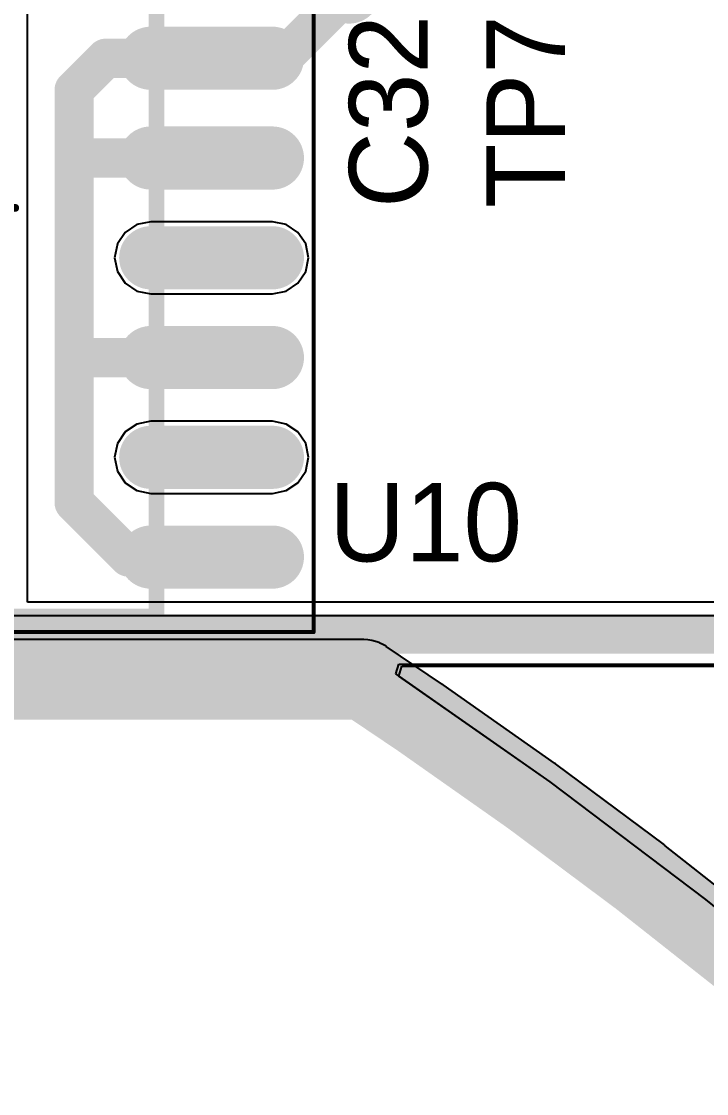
# Model space of a CAD drawing. Header units: millimetres. Extents: x 118 to 288, y 159 to 220.
# Drawn here: x 233.58 to 242.3, y 172.5 to 186.15 of the extents above; entities that cross this region are included whole.
import ezdxf

# ---------------------------------------------------------------- set-up
doc = ezdxf.new("R2010")
doc.units = ezdxf.units.MM
for name, color, linetype in [('BottomLayer', 5, 'Continuous'), ('InternalPlane1', 76, 'Continuous'), ('InternalPlane2', 16, 'Continuous'), ('KeepOutLayer', 6, 'Continuous'), ('Mechanical13', 56, 'Continuous'), ('Mechanical15', 56, 'Continuous'), ('TopLayer', 1, 'Continuous'), ('TopOverlay', 2, 'Continuous'), ('TopPaste', 8, 'Continuous'), ('TopSolder', 216, 'Continuous')]:
    doc.layers.add(name, color=color, linetype=linetype)

# ---------------------------------------------------------------- blocks, each defined once
blk = doc.blocks.new('SOIC16_6')
at = {"layer": 'Mechanical15'}
for points, const_width in [([(-4.3, 5.4), (4.3, 5.4)], 0.05), ([(-4.3, -5.4), (-4.3, 5.4)], 0.05), ([(4.3, -5.4), (4.3, 5.4)], 0.05), ([(0, -0.5), (0, 0.5)], 0.1), ([(-0.5, 0), (0.5, 0)], 0.1), ([(-4.3, -5.4), (4.3, -5.4)], 0.05)]:
    blk.add_lwpolyline(points, dxfattribs=dict(at, const_width=const_width))
for points, const_width in [([(-4.312, 5.4, 1), (-4.287, 5.4, 1)], 0.025), ([(-4.312, 5.4, 1), (-4.287, 5.4, 1)], 0.025), ([(4.287, 5.4, 1), (4.312, 5.4, 1)], 0.025), ([(4.287, 5.4, 1), (4.312, 5.4, 1)], 0.025), ([(-0.025, 0.5, 1), (0.025, 0.5, 1)], 0.05), ([(-0.525, 0, 1), (-0.475, 0, 1)], 0.05), ([(0.475, 0, 1), (0.525, 0, 1)], 0.05), ([(-0.025, -0.5, 1), (0.025, -0.5, 1)], 0.05), ([(-4.312, -5.4, 1), (-4.287, -5.4, 1)], 0.025), ([(-4.312, -5.4, 1), (-4.287, -5.4, 1)], 0.025), ([(4.287, -5.4, 1), (4.312, -5.4, 1)], 0.025), ([(4.287, -5.4, 1), (4.312, -5.4, 1)], 0.025)]:
    blk.add_lwpolyline(points, format="xyb", close=True, dxfattribs=dict(at, const_width=const_width))
at = {"layer": 'TopLayer', "const_width": 0.6}
for points in [[(-3.775, 4.445), (-2.225, 4.445)], [(2.225, 4.445), (3.775, 4.445)], [(-3.775, 3.175), (-2.225, 3.175)], [(2.225, 3.175), (3.775, 3.175)], [(-3.775, 1.905), (-2.225, 1.905)], [(2.225, 1.905), (3.775, 1.905)], [(-3.775, 0.635), (-2.225, 0.635)], [(2.225, 0.635), (3.775, 0.635)], [(-3.775, -0.635), (-2.225, -0.635)], [(2.225, -0.635), (3.775, -0.635)], [(-3.775, -1.905), (-2.225, -1.905)], [(2.225, -1.905), (3.775, -1.905)], [(-3.775, -3.175), (-2.225, -3.175)], [(2.225, -3.175), (3.775, -3.175)], [(-3.775, -4.445), (-2.225, -4.445)], [(2.225, -4.445), (3.775, -4.445)]]:
    blk.add_lwpolyline(points, dxfattribs=at)
at = {"layer": 'TopLayer', "const_width": 0.3}
for points in [[(-3.925, 4.445, 1), (-3.625, 4.445, 1)], [(-2.375, 4.445, 1), (-2.075, 4.445, 1)], [(2.075, 4.445, 1), (2.375, 4.445, 1)], [(3.625, 4.445, 1), (3.925, 4.445, 1)], [(-3.925, 3.175, 1), (-3.625, 3.175, 1)], [(-2.375, 3.175, 1), (-2.075, 3.175, 1)], [(2.075, 3.175, 1), (2.375, 3.175, 1)], [(3.625, 3.175, 1), (3.925, 3.175, 1)], [(-3.925, 1.905, 1), (-3.625, 1.905, 1)], [(-2.375, 1.905, 1), (-2.075, 1.905, 1)], [(2.075, 1.905, 1), (2.375, 1.905, 1)], [(3.625, 1.905, 1), (3.925, 1.905, 1)], [(-3.925, 0.635, 1), (-3.625, 0.635, 1)], [(-2.375, 0.635, 1), (-2.075, 0.635, 1)], [(2.075, 0.635, 1), (2.375, 0.635, 1)], [(3.625, 0.635, 1), (3.925, 0.635, 1)], [(-3.925, -0.635, 1), (-3.625, -0.635, 1)], [(-2.375, -0.635, 1), (-2.075, -0.635, 1)], [(2.075, -0.635, 1), (2.375, -0.635, 1)], [(3.625, -0.635, 1), (3.925, -0.635, 1)], [(-3.925, -1.905, 1), (-3.625, -1.905, 1)], [(-2.375, -1.905, 1), (-2.075, -1.905, 1)], [(2.075, -1.905, 1), (2.375, -1.905, 1)], [(3.625, -1.905, 1), (3.925, -1.905, 1)], [(-3.925, -3.175, 1), (-3.625, -3.175, 1)], [(-2.375, -3.175, 1), (-2.075, -3.175, 1)], [(2.075, -3.175, 1), (2.375, -3.175, 1)], [(3.625, -3.175, 1), (3.925, -3.175, 1)], [(-3.925, -4.445, 1), (-3.625, -4.445, 1)], [(-2.375, -4.445, 1), (-2.075, -4.445, 1)], [(2.075, -4.445, 1), (2.375, -4.445, 1)], [(3.625, -4.445, 1), (3.925, -4.445, 1)]]:
    blk.add_lwpolyline(points, format="xyb", close=True, dxfattribs=at)
at = {"layer": 'TopOverlay'}
for p, q in [((-1.575, 5.2), (-2.3, 5.2)), ((-2.3, 5.2), (-2.3, 4.475)), ((-2.3, 4.475), (-1.575, 5.2))]:
    blk.add_line(p, q, dxfattribs=at)
at = {"layer": 'TopOverlay', "const_width": 0.2}
for points in [[(-2.3, 5.2), (2.3, 5.2)], [(-2.3, -5.2), (-2.3, 5.2)], [(2.3, -5.2), (2.3, 5.2)], [(-2.3, -5.2), (2.3, -5.2)]]:
    blk.add_lwpolyline(points, dxfattribs=at)
at = {"layer": 'TopOverlay', "const_width": 0.1}
for points in [[(-2.35, 5.2, 1), (-2.25, 5.2, 1)], [(-2.35, 5.2, 1), (-2.25, 5.2, 1)], [(2.25, 5.2, 1), (2.35, 5.2, 1)], [(2.25, 5.2, 1), (2.35, 5.2, 1)], [(-2.35, -5.2, 1), (-2.25, -5.2, 1)], [(-2.35, -5.2, 1), (-2.25, -5.2, 1)], [(2.25, -5.2, 1), (2.35, -5.2, 1)], [(2.25, -5.2, 1), (2.35, -5.2, 1)]]:
    blk.add_lwpolyline(points, format="xyb", close=True, dxfattribs=at)
at = {"layer": 'TopPaste', "const_width": 0.6}
for points in [[(-3.775, 4.445), (-2.225, 4.445)], [(2.225, 4.445), (3.775, 4.445)], [(-3.775, 3.175), (-2.225, 3.175)], [(2.225, 3.175), (3.775, 3.175)], [(-3.775, 1.905), (-2.225, 1.905)], [(2.225, 1.905), (3.775, 1.905)], [(-3.775, 0.635), (-2.225, 0.635)], [(2.225, 0.635), (3.775, 0.635)], [(-3.775, -0.635), (-2.225, -0.635)], [(2.225, -0.635), (3.775, -0.635)], [(-3.775, -1.905), (-2.225, -1.905)], [(2.225, -1.905), (3.775, -1.905)], [(-3.775, -3.175), (-2.225, -3.175)], [(2.225, -3.175), (3.775, -3.175)], [(-3.775, -4.445), (-2.225, -4.445)], [(2.225, -4.445), (3.775, -4.445)]]:
    blk.add_lwpolyline(points, dxfattribs=at)
at = {"layer": 'TopPaste', "const_width": 0.3}
for points in [[(-3.925, 4.445, 1), (-3.625, 4.445, 1)], [(-2.375, 4.445, 1), (-2.075, 4.445, 1)], [(2.075, 4.445, 1), (2.375, 4.445, 1)], [(3.625, 4.445, 1), (3.925, 4.445, 1)], [(-3.925, 3.175, 1), (-3.625, 3.175, 1)], [(-2.375, 3.175, 1), (-2.075, 3.175, 1)], [(2.075, 3.175, 1), (2.375, 3.175, 1)], [(3.625, 3.175, 1), (3.925, 3.175, 1)], [(-3.925, 1.905, 1), (-3.625, 1.905, 1)], [(-2.375, 1.905, 1), (-2.075, 1.905, 1)], [(2.075, 1.905, 1), (2.375, 1.905, 1)], [(3.625, 1.905, 1), (3.925, 1.905, 1)], [(-3.925, 0.635, 1), (-3.625, 0.635, 1)], [(-2.375, 0.635, 1), (-2.075, 0.635, 1)], [(2.075, 0.635, 1), (2.375, 0.635, 1)], [(3.625, 0.635, 1), (3.925, 0.635, 1)], [(-3.925, -0.635, 1), (-3.625, -0.635, 1)], [(-2.375, -0.635, 1), (-2.075, -0.635, 1)], [(2.075, -0.635, 1), (2.375, -0.635, 1)], [(3.625, -0.635, 1), (3.925, -0.635, 1)], [(-3.925, -1.905, 1), (-3.625, -1.905, 1)], [(-2.375, -1.905, 1), (-2.075, -1.905, 1)], [(2.075, -1.905, 1), (2.375, -1.905, 1)], [(3.625, -1.905, 1), (3.925, -1.905, 1)], [(-3.925, -3.175, 1), (-3.625, -3.175, 1)], [(-2.375, -3.175, 1), (-2.075, -3.175, 1)], [(2.075, -3.175, 1), (2.375, -3.175, 1)], [(3.625, -3.175, 1), (3.925, -3.175, 1)], [(-3.925, -4.445, 1), (-3.625, -4.445, 1)], [(-2.375, -4.445, 1), (-2.075, -4.445, 1)], [(2.075, -4.445, 1), (2.375, -4.445, 1)], [(3.625, -4.445, 1), (3.925, -4.445, 1)]]:
    blk.add_lwpolyline(points, format="xyb", close=True, dxfattribs=at)
at = {"layer": 'TopSolder', "const_width": 0.803}
for points in [[(-3.775, 4.445), (-2.225, 4.445)], [(2.225, 4.445), (3.775, 4.445)], [(-3.775, 3.175), (-2.225, 3.175)], [(2.225, 3.175), (3.775, 3.175)], [(-3.775, 1.905), (-2.225, 1.905)], [(2.225, 1.905), (3.775, 1.905)], [(-3.775, 0.635), (-2.225, 0.635)], [(2.225, 0.635), (3.775, 0.635)], [(-3.775, -0.635), (-2.225, -0.635)], [(2.225, -0.635), (3.775, -0.635)], [(-3.775, -1.905), (-2.225, -1.905)], [(2.225, -1.905), (3.775, -1.905)], [(-3.775, -3.175), (-2.225, -3.175)], [(2.225, -3.175), (3.775, -3.175)], [(-3.775, -4.445), (-2.225, -4.445)], [(2.225, -4.445), (3.775, -4.445)]]:
    blk.add_lwpolyline(points, dxfattribs=at)
at = {"layer": 'TopSolder', "const_width": 0.402}
for points in [[(-3.976, 4.445, 1), (-3.574, 4.445, 1)], [(-2.426, 4.445, 1), (-2.024, 4.445, 1)], [(2.024, 4.445, 1), (2.426, 4.445, 1)], [(3.574, 4.445, 1), (3.976, 4.445, 1)], [(-3.976, 3.175, 1), (-3.574, 3.175, 1)], [(-2.426, 3.175, 1), (-2.024, 3.175, 1)], [(2.024, 3.175, 1), (2.426, 3.175, 1)], [(3.574, 3.175, 1), (3.976, 3.175, 1)], [(-3.976, 1.905, 1), (-3.574, 1.905, 1)], [(-2.426, 1.905, 1), (-2.024, 1.905, 1)], [(2.024, 1.905, 1), (2.426, 1.905, 1)], [(3.574, 1.905, 1), (3.976, 1.905, 1)], [(-3.976, 0.635, 1), (-3.574, 0.635, 1)], [(-2.426, 0.635, 1), (-2.024, 0.635, 1)], [(2.024, 0.635, 1), (2.426, 0.635, 1)], [(3.574, 0.635, 1), (3.976, 0.635, 1)], [(-3.976, -0.635, 1), (-3.574, -0.635, 1)], [(-2.426, -0.635, 1), (-2.024, -0.635, 1)], [(2.024, -0.635, 1), (2.426, -0.635, 1)], [(3.574, -0.635, 1), (3.976, -0.635, 1)], [(-3.976, -1.905, 1), (-3.574, -1.905, 1)], [(-2.426, -1.905, 1), (-2.024, -1.905, 1)], [(2.024, -1.905, 1), (2.426, -1.905, 1)], [(3.574, -1.905, 1), (3.976, -1.905, 1)], [(-3.976, -3.175, 1), (-3.574, -3.175, 1)], [(-2.426, -3.175, 1), (-2.024, -3.175, 1)], [(2.024, -3.175, 1), (2.426, -3.175, 1)], [(3.574, -3.175, 1), (3.976, -3.175, 1)], [(-3.976, -4.445, 1), (-3.574, -4.445, 1)], [(-2.426, -4.445, 1), (-2.024, -4.445, 1)], [(2.024, -4.445, 1), (2.426, -4.445, 1)], [(3.574, -4.445, 1), (3.976, -4.445, 1)]]:
    blk.add_lwpolyline(points, format="xyb", close=True, dxfattribs=at)

msp = doc.modelspace()

# ---------------------------------------------------------------- linework, layer by layer
at = {"layer": 'BottomLayer'}
for p, q in [((252.912, 178.581), (216.132, 178.581)), ((238.345, 177.842), (238.385, 177.969)), ((238.385, 177.969), (253.039, 177.969)), ((240.314, 176.47), (238.345, 177.842)), ((242.296, 174.97), (240.314, 176.47)), ((244.217, 173.393), (242.296, 174.97))]:
    msp.add_line(p, q, dxfattribs=at)
at = {"layer": 'BottomLayer', "const_width": 0.3}
msp.add_lwpolyline([(196.169, 178.275), (253.039, 178.275)], dxfattribs=at)
at = {"layer": 'InternalPlane1'}
for p, q in [((237.939, 178.28), (168.29, 178.28)), ((237.94, 178.28), (237.939, 178.28)), ((237.941, 178.28), (237.94, 178.28)), ((237.99, 178.275), (237.941, 178.28)), ((238.039, 178.27), (237.99, 178.275)), ((238.04, 178.27), (238.039, 178.27)), ((238.041, 178.27), (238.04, 178.27)), ((238.088, 178.255), (238.041, 178.27)), ((238.135, 178.241), (238.088, 178.255)), ((238.136, 178.241), (238.135, 178.241)), ((238.136, 178.24), (238.136, 178.241)), ((238.179, 178.217), (238.136, 178.24)), ((238.223, 178.194), (238.179, 178.217)), ((238.224, 178.193), (238.223, 178.194)), ((238.942, 177.709), (238.224, 178.193)), ((238.224, 178.193), (238.224, 178.193)), ((238.947, 177.706), (238.942, 177.709)), ((238.951, 177.703), (238.947, 177.706)), ((240.367, 176.707), (238.951, 177.703)), ((240.372, 176.703), (240.367, 176.707)), ((240.378, 176.699), (240.372, 176.703)), ((241.766, 175.665), (240.378, 176.699)), ((241.771, 175.66), (241.766, 175.665)), ((241.777, 175.656), (241.771, 175.66)), ((243.136, 174.584), (241.777, 175.656))]:
    msp.add_line(p, q, dxfattribs=at)
at = {"layer": 'InternalPlane1', "const_width": 1.016}
for points in [[(168.29, 177.769), (237.939, 177.769)], [(237.939, 177.769), (238.657, 177.286)], [(238.657, 177.286), (240.073, 176.29)], [(240.073, 176.29), (241.461, 175.255)], [(241.461, 175.255), (242.82, 174.183)]]:
    msp.add_lwpolyline(points, dxfattribs=at)
at = {"layer": 'InternalPlane1', "const_width": 0.508}
for points in [[(237.685, 177.769, 1), (238.193, 177.769, 1)], [(237.685, 177.769, 1), (238.193, 177.769, 1)], [(238.403, 177.286, 1), (238.911, 177.286, 1)], [(238.403, 177.286, 1), (238.911, 177.286, 1)], [(239.819, 176.29, 1), (240.327, 176.29, 1)], [(239.819, 176.29, 1), (240.327, 176.29, 1)], [(241.207, 175.255, 1), (241.715, 175.255, 1)], [(241.207, 175.255, 1), (241.715, 175.255, 1)]]:
    msp.add_lwpolyline(points, format="xyb", close=True, dxfattribs=at)
at = {"layer": 'InternalPlane2'}
for p, q in [((237.939, 178.28), (182.331, 178.28)), ((237.94, 178.28), (237.939, 178.28)), ((237.941, 178.28), (237.94, 178.28)), ((237.99, 178.275), (237.941, 178.28)), ((238.039, 178.27), (237.99, 178.275)), ((238.04, 178.27), (238.039, 178.27)), ((238.041, 178.27), (238.04, 178.27)), ((238.088, 178.255), (238.041, 178.27)), ((238.135, 178.241), (238.088, 178.255)), ((238.136, 178.241), (238.135, 178.241)), ((238.136, 178.24), (238.136, 178.241)), ((238.179, 178.217), (238.136, 178.24)), ((238.223, 178.194), (238.179, 178.217)), ((238.224, 178.193), (238.223, 178.194)), ((238.942, 177.709), (238.224, 178.193)), ((238.224, 178.193), (238.224, 178.193)), ((238.947, 177.706), (238.942, 177.709)), ((238.951, 177.703), (238.947, 177.706)), ((240.367, 176.707), (238.951, 177.703)), ((240.372, 176.703), (240.367, 176.707)), ((240.378, 176.699), (240.372, 176.703)), ((241.766, 175.665), (240.378, 176.699)), ((241.771, 175.66), (241.766, 175.665)), ((241.777, 175.656), (241.771, 175.66)), ((243.136, 174.584), (241.777, 175.656))]:
    msp.add_line(p, q, dxfattribs=at)
for points, const_width in [([(237.548, 186.525, 1), (237.952, 186.525, 1)], 0.404), ([(237.685, 177.769, 1), (238.193, 177.769, 1)], 0.508), ([(237.685, 177.769, 1), (238.193, 177.769, 1)], 0.508), ([(238.403, 177.286, 1), (238.911, 177.286, 1)], 0.508), ([(238.403, 177.286, 1), (238.911, 177.286, 1)], 0.508), ([(239.819, 176.29, 1), (240.327, 176.29, 1)], 0.508), ([(239.819, 176.29, 1), (240.327, 176.29, 1)], 0.508), ([(241.207, 175.255, 1), (241.715, 175.255, 1)], 0.508), ([(241.207, 175.255, 1), (241.715, 175.255, 1)], 0.508)]:
    msp.add_lwpolyline(points, format="xyb", close=True, dxfattribs=dict(at, const_width=const_width))
at = {"layer": 'InternalPlane2', "const_width": 1.016}
for points in [[(168.29, 177.769), (237.939, 177.769)], [(237.939, 177.769), (238.657, 177.286)], [(238.657, 177.286), (240.073, 176.29)], [(240.073, 176.29), (241.461, 175.255)], [(241.461, 175.255), (242.82, 174.183)]]:
    msp.add_lwpolyline(points, dxfattribs=at)
at = {"layer": 'KeepOutLayer', "const_width": 0.25}
msp.add_lwpolyline([(168.29, 177.769), (237.939, 177.769)], dxfattribs=at)
at = {"layer": 'KeepOutLayer', "const_width": 0.125}
msp.add_lwpolyline([(237.877, 177.769, 1), (238.002, 177.769, 1)], format="xyb", close=True, dxfattribs=at)
msp.add_lwpolyline([(237.877, 177.769, 1), (238.002, 177.769, 1)], format="xyb", close=True, dxfattribs=at)
at = {"layer": 'KeepOutLayer', "const_width": 0.25}
msp.add_lwpolyline([(237.939, 177.769, -0.082619), (253.062, 163.666)], format="xyb", dxfattribs=at)
at = {"layer": 'Mechanical13', "const_width": 0.25}
msp.add_lwpolyline([(168.29, 177.769), (237.939, 177.769)], dxfattribs=at)
at = {"layer": 'Mechanical13', "const_width": 0.125}
msp.add_lwpolyline([(237.877, 177.769, 1), (238.002, 177.769, 1)], format="xyb", close=True, dxfattribs=at)
msp.add_lwpolyline([(237.877, 177.769, 1), (238.002, 177.769, 1)], format="xyb", close=True, dxfattribs=at)
at = {"layer": 'Mechanical13', "const_width": 0.25}
msp.add_lwpolyline([(237.939, 177.769, -0.082619), (253.062, 163.666)], format="xyb", dxfattribs=at)
at = {"layer": 'TopLayer'}
for p, q in [((233.658, 178.758), (233.658, 187.235)), ((235.049, 183.564), (234.901, 183.464)), ((235.225, 183.599), (235.049, 183.564)), ((236.775, 183.599), (235.225, 183.599)), ((236.951, 183.564), (236.775, 183.599)), ((237.099, 183.464), (236.951, 183.564)), ((234.901, 183.464), (234.801, 183.316)), ((237.199, 183.316), (237.099, 183.464)), ((234.801, 183.316), (234.766, 183.14)), ((237.234, 183.14), (237.199, 183.316)), ((234.766, 183.14), (234.801, 182.964)), ((237.199, 182.964), (237.234, 183.14)), ((234.801, 182.964), (234.901, 182.816)), ((237.099, 182.816), (237.199, 182.964)), ((234.901, 182.816), (235.049, 182.716)), ((236.951, 182.716), (237.099, 182.816)), ((235.049, 182.716), (235.225, 182.681)), ((235.225, 182.681), (236.775, 182.681)), ((236.775, 182.681), (236.951, 182.716)), ((235.049, 181.024), (234.901, 180.924)), ((235.225, 181.059), (235.049, 181.024)), ((236.775, 181.059), (235.225, 181.059)), ((236.951, 181.024), (236.775, 181.059)), ((237.099, 180.924), (236.951, 181.024)), ((234.901, 180.924), (234.801, 180.776)), ((237.199, 180.776), (237.099, 180.924)), ((234.801, 180.776), (234.766, 180.6)), ((237.234, 180.6), (237.199, 180.776)), ((234.766, 180.6), (234.801, 180.424)), ((237.199, 180.424), (237.234, 180.6)), ((234.801, 180.424), (234.901, 180.276)), ((237.099, 180.276), (237.199, 180.424)), ((234.901, 180.276), (235.049, 180.176)), ((235.049, 180.176), (235.225, 180.141)), ((236.775, 180.141), (236.951, 180.176)), ((236.951, 180.176), (237.099, 180.276)), ((235.225, 180.141), (236.775, 180.141)), ((251.672, 178.758), (233.658, 178.758)), ((238.384, 177.815), (238.424, 177.942)), ((238.424, 177.942), (251.841, 177.942)), ((240.314, 176.47), (238.384, 177.815)), ((242.296, 174.97), (240.314, 176.47)), ((244.217, 173.393), (242.296, 174.97))]:
    msp.add_line(p, q, dxfattribs=at)
at = {"layer": 'TopLayer', "const_width": 0.5}
for points in [[(236.905, 185.68), (237.75, 186.525)], [(234.25, 185.275), (234.655, 185.68)], [(234.655, 185.68), (236, 185.68)], [(236, 185.68), (236.905, 185.68)], [(234.25, 180.025), (234.25, 185.275)], [(234.385, 184.41), (236, 184.41)], [(234.345, 181.87), (236, 181.87)], [(234.25, 180.025), (234.945, 179.33)], [(234.945, 179.33), (236, 179.33)], [(233.25, 178.35), (251.841, 178.35)]]:
    msp.add_lwpolyline(points, dxfattribs=at)
at = {"layer": 'TopLayer', "const_width": 0.25}
for points in [[(234.53, 185.68, 1), (234.78, 185.68, 1)], [(234.53, 185.68, 1), (234.78, 185.68, 1)], [(235.875, 185.68, 1), (236.125, 185.68, 1)], [(235.875, 185.68, 1), (236.125, 185.68, 1)], [(236.78, 185.68, 1), (237.03, 185.68, 1)], [(236.78, 185.68, 1), (237.03, 185.68, 1)], [(234.125, 185.275, 1), (234.375, 185.275, 1)], [(234.125, 185.275, 1), (234.375, 185.275, 1)], [(234.26, 184.41, 1), (234.51, 184.41, 1)], [(235.875, 184.41, 1), (236.125, 184.41, 1)], [(234.22, 181.87, 1), (234.47, 181.87, 1)], [(235.875, 181.87, 1), (236.125, 181.87, 1)], [(234.125, 180.025, 1), (234.375, 180.025, 1)], [(234.125, 180.025, 1), (234.375, 180.025, 1)], [(234.82, 179.33, 1), (235.07, 179.33, 1)], [(234.82, 179.33, 1), (235.07, 179.33, 1)], [(235.875, 179.33, 1), (236.125, 179.33, 1)]]:
    msp.add_lwpolyline(points, format="xyb", close=True, dxfattribs=at)

# ---------------------------------------------------------------- block references
msp.add_blockref('SOIC16_6', (233, 183.775))

# ---------------------------------------------------------------- texts
at = {"layer": 'TopOverlay'}
for s, p in [('C32', (238.75, 183.775)), ('TP7', (240.5, 183.775))]:
    msp.add_text(s, height=1, rotation=90, dxfattribs=at).set_placement(p)
msp.add_text('U10', height=1, dxfattribs=at).set_placement((237.5, 179.275))

doc.saveas('drawing.dxf')
